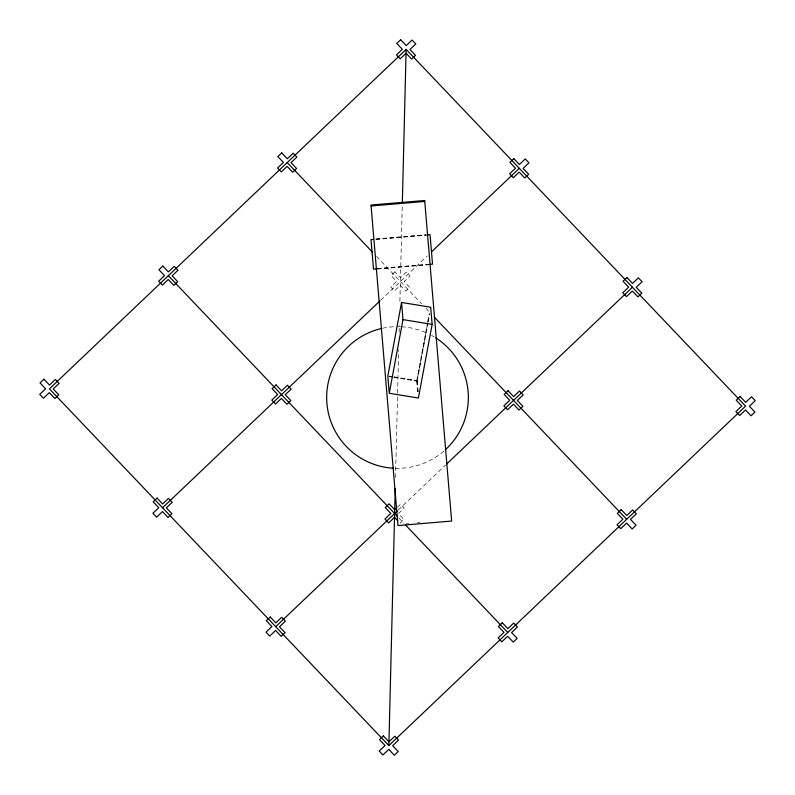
<?xml version="1.0" encoding="UTF-8"?>
<svg xmlns="http://www.w3.org/2000/svg" width="795" height="795" viewBox="0 0 795 795"><rect width="100%" height="100%" fill="white"/><g stroke="black" fill="none" stroke-linecap="round" stroke-linejoin="round"><path stroke-width="0.6" stroke-dasharray="3.98 2.98" d="M395.512 477.547L397.579 394.399M397.609 393.157L398.683 349.721M399.12 332.35L399.299 324.907M399.885 301.325L402.29 204.534M416.699 380.845L427.501 322.879M427.73 321.667L429.3 313.22M417.892 391.925L416.968 380.894L427.77 322.929M427.998 321.717L429.34 314.472M417.236 380.944L428.038 322.979M428.257 321.766L429.608 314.522M380.716 300.182L427.203 255.95M397.222 507.339L400.571 504.159L404.277 508.055L398.424 513.63L403.999 519.473L400.094 523.19M398.196 510.132L445.578 465.035M375.906 238.937L426.319 234.694M375.926 239.206L426.349 234.962M375.946 239.474L426.368 235.231M377.158 268.551L428.803 264.208M377.178 268.819L428.823 264.477M377.198 269.088L428.853 264.745M406.424 523.657L408.859 523.448M417.395 522.732L419.84 522.534M389.073 376.045L392.72 376.641M393.932 376.84L417.007 380.626M389.033 376.313L392.68 376.909M393.893 377.108L416.978 380.815M388.993 376.582L392.631 377.178M393.843 377.377L416.918 381.163M376.562 256.437L421.648 303.819M425.901 308.291L429.31 311.869M398.871 518.002L403.979 523.368M417.236 380.865L418.269 393.128M416.699 380.924L417.623 391.955M443.849 451.083A70.844 70.844 0 0 1 394.399 468.275M382.504 328.265A70.844 70.844 0 0 1 395.542 326.685M396.556 326.666A70.844 70.844 0 0 1 400.601 326.725M401.604 326.775A70.844 70.844 0 0 1 427.909 333.512M431.506 335.351A70.844 70.844 0 0 1 434.14 336.861M394.906 271.81L391.001 275.527L396.576 281.37L390.723 286.945L394.429 290.841L400.283 285.276L405.857 291.129L409.753 287.412L404.188 281.559L410.041 275.994L406.325 272.099L400.471 277.664L394.906 271.81"/><path stroke-width="1.19" d="M388.854 745.591L49.409 388.854L406.146 49.409L745.591 406.146L388.854 745.591L395.234 488.706M402.349 202.049L406.146 49.409M401.545 302.448L402.986 319.61L389.262 393.277L418.409 398.057L432.142 324.39L430.691 307.228L401.545 302.448L387.821 376.115L389.162 392.054M162.558 507.767L379.821 301.037M431.675 251.697L519.294 168.321M396.387 508.134L394.717 509.724L389.143 503.871L385.247 507.588L390.812 513.441L384.959 519.006L388.675 522.901L394.529 517.336L397.709 520.685M275.706 626.679L397.301 510.976M446.472 464.191L632.442 287.234M371.096 205.965L424.759 201.453M373.461 239.414L371.007 239.623L373.491 269.137L375.946 268.929M427.571 234.863L430.035 234.654L432.52 264.169L430.055 264.377M402.986 319.61L432.142 324.39M287.234 162.558L372.308 251.965M434.408 317.235L626.679 519.294M168.321 275.706L397.172 516.213M405.679 525.157L507.767 632.442M435.859 337.935A70.844 70.844 0 0 1 445.359 449.741M393.396 468.225A70.844 70.844 0 0 1 381.521 328.484M43.934 379.195L40.038 382.912L45.603 388.765L39.75 394.33L43.467 398.235L49.31 392.66L54.885 398.514L58.78 394.807L53.215 388.954L59.069 383.389L55.352 379.483L49.499 385.048L43.934 379.195M162.846 266.047L158.94 269.763L164.515 275.617L158.662 281.182L162.369 285.087L168.222 279.512L173.797 285.365L177.692 281.659L172.127 275.805L177.981 270.23L174.264 266.335L168.411 271.9L162.846 266.047M281.758 152.898L277.853 156.615L283.427 162.468L277.574 168.033L281.281 171.939L287.134 166.364L292.709 172.217L296.605 168.5L291.04 162.657L296.893 157.082L293.176 153.187L287.323 158.752L281.758 152.898M400.67 39.75L396.765 43.467L402.34 49.31L396.486 54.885L400.193 58.78L406.046 53.215L411.611 59.069L415.517 55.352L409.952 49.499L415.805 43.934L412.088 40.038L406.235 45.603L400.67 39.75M157.082 498.107L153.187 501.824L158.752 507.677L152.898 513.242L156.615 517.148L162.468 511.573L168.033 517.426L171.939 513.719L166.364 507.866L172.217 502.291L168.5 498.395L162.657 503.96L157.082 498.107M275.994 384.959L272.099 388.675L277.664 394.529L271.81 400.094L275.527 403.999L281.37 398.424L286.945 404.277L290.841 400.571L285.276 394.717L291.129 389.143L287.412 385.247L281.559 390.812L275.994 384.959M513.818 158.662L509.913 162.369L515.488 168.222L509.635 173.797L513.341 177.692L519.195 172.127L524.77 177.981L528.665 174.264L523.1 168.411L528.953 162.846L525.237 158.94L519.383 164.515L513.818 158.662M270.23 617.019L266.335 620.736L271.9 626.589L266.047 632.154L269.763 636.06L275.617 630.485L281.182 636.338L285.087 632.631L279.512 626.778L285.365 621.203L281.659 617.308L275.805 622.873L270.23 617.019M508.055 390.723L504.159 394.429L509.724 400.283L503.871 405.857L507.588 409.753L513.441 404.188L519.006 410.041L522.901 406.325L517.336 400.471L523.19 394.906L519.473 391.001L513.63 396.576L508.055 390.723M626.967 277.574L623.061 281.281L628.636 287.134L622.783 292.709L626.5 296.605L632.343 291.04L637.918 296.893L641.813 293.176L636.248 287.323L642.102 281.758L638.385 277.853L632.532 283.427L626.967 277.574M383.389 735.931L379.483 739.648L385.048 745.501L379.195 751.066L382.912 754.962L388.765 749.397L394.33 755.25L398.235 751.533L392.66 745.69L398.514 740.115L394.807 736.22L388.954 741.785L383.389 735.931M502.291 622.783L498.395 626.5L503.96 632.343L498.107 637.918L501.824 641.813L507.677 636.248L513.242 642.102L517.148 638.385L511.573 632.532L517.426 626.967L513.719 623.061L507.866 628.636L502.291 622.783M621.203 509.635L617.308 513.341L622.873 519.195L617.019 524.77L620.736 528.665L626.589 523.1L632.154 528.953L636.06 525.237L630.485 519.383L636.338 513.818L632.631 509.913L626.778 515.488L621.203 509.635M740.115 396.486L736.22 400.193L741.785 406.046L735.931 411.611L739.648 415.517L745.501 409.952L751.066 415.805L754.962 412.088L749.397 406.235L755.25 400.67L751.533 396.765L745.69 402.34L740.115 396.486M424.679 200.509L371.017 205.03L397.987 525.584L451.649 521.063L424.679 200.509"/></g></svg>
